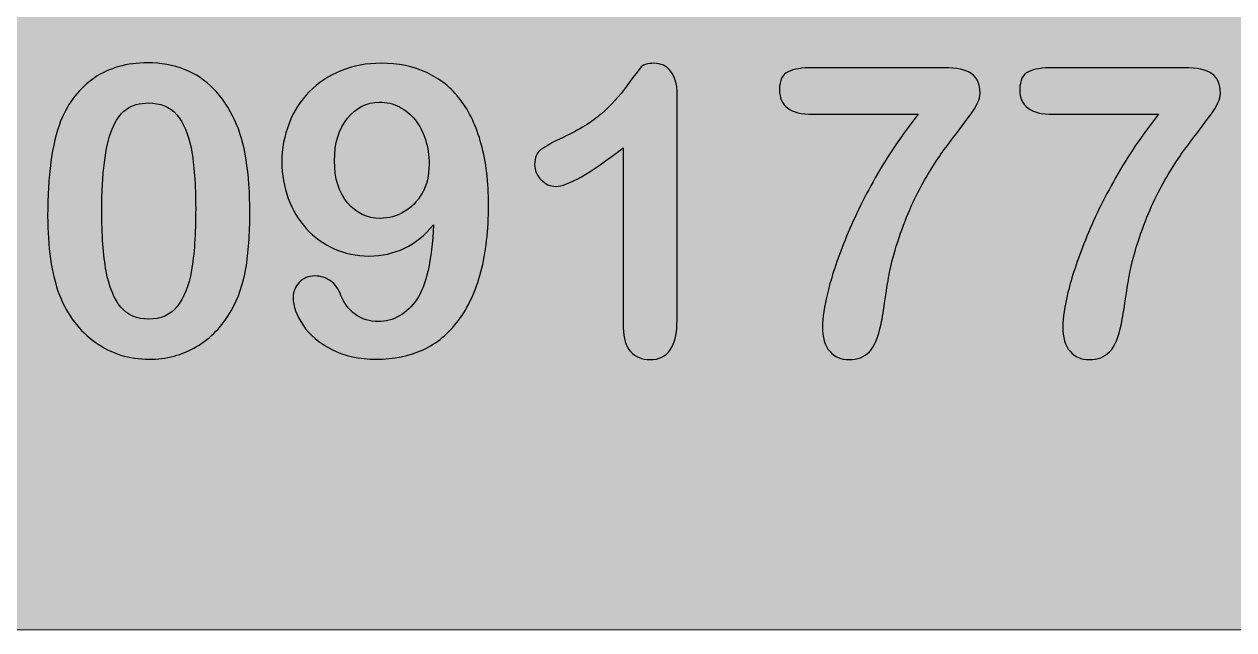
# Model space of a CAD drawing. Header units: millimetres. Extents: x -535.1 to -495.1, y 43.5 to 83.5.
# Drawn here: x -524.9 to -514.08, y 43.52 to 48.93 of the extents above; entities that cross this region are included whole.
import ezdxf

# ---------------------------------------------------------------- set-up
doc = ezdxf.new("R2010")
doc.units = ezdxf.units.MM
doc.header["$MEASUREMENT"] = 0
doc.layers.add('Layer 1', color=7, linetype='Continuous')

msp = doc.modelspace()

# ---------------------------------------------------------------- hatches: boundary and pattern name
at = {"layer": 'Layer 1', "true_color": 0xfff212}
h = msp.add_hatch(color=2, dxfattribs=at)
edge = h.paths.add_edge_path()
edge.add_spline(control_points=[(-498.146, 83.5186), (-498.146, 83.5186), (-531.9962, 83.5186), (-531.9962, 83.5186), (-533.6874, 83.5186), (-535.0711, 82.1349), (-535.0711, 80.4437), (-535.0711, 80.4437), (-535.0711, 46.5936), (-535.0711, 46.5936), (-535.0711, 44.9024), (-533.6874, 43.5187), (-531.9962, 43.5187), (-531.9962, 43.5187), (-498.146, 43.5187), (-498.146, 43.5187), (-496.4548, 43.5187), (-495.0711, 44.9024), (-495.0711, 46.5936), (-495.0711, 46.5936), (-495.0711, 80.4437), (-495.0711, 80.4437), (-495.0711, 82.1349), (-496.4548, 83.5186), (-498.146, 83.5186)], knot_values=[0, 0, 0, 0, 0.125, 0.125, 0.125, 0.25, 0.25, 0.25, 0.375, 0.375, 0.375, 0.5, 0.5, 0.5, 0.625, 0.625, 0.625, 0.75, 0.75, 0.75, 0.875, 0.875, 0.875, 1, 1, 1, 1], degree=3, periodic=1)
at = {"layer": 'Layer 1', "true_color": 0x201e1e}
h = msp.add_hatch(color=250, dxfattribs=at)
edge = h.paths.add_edge_path()
edge.add_spline(control_points=[(-522.8841, 47.2481), (-522.8841, 47.0544), (-522.8961, 46.8885), (-522.9196, 46.7498), (-522.9432, 46.6104), (-522.9866, 46.4844), (-523.0506, 46.3715), (-523.1308, 46.2328), (-523.234, 46.1254), (-523.3613, 46.05), (-523.4886, 45.9746), (-523.6304, 45.9371), (-523.786, 45.9371), (-523.9645, 45.9371), (-524.1256, 45.9878), (-524.2674, 46.0891), (-524.4091, 46.1905), (-524.516, 46.3305), (-524.5883, 46.509), (-524.6246, 46.6067), (-524.6511, 46.7154), (-524.6686, 46.8336), (-524.6855, 46.9519), (-524.6939, 47.0797), (-524.6939, 47.2179), (-524.6939, 47.3959), (-524.6842, 47.5557), (-524.6656, 47.6981), (-524.6468, 47.8411), (-524.6172, 47.9636), (-524.5775, 48.0661), (-524.5081, 48.2356), (-524.4067, 48.3648), (-524.2747, 48.4534), (-524.142, 48.5421), (-523.9838, 48.5868), (-523.7998, 48.5868), (-523.6786, 48.5868), (-523.5682, 48.5668), (-523.4693, 48.5276), (-523.3704, 48.4878), (-523.2835, 48.4305), (-523.2086, 48.3545), (-523.1338, 48.2785), (-523.0705, 48.1844), (-523.0186, 48.0728), (-522.9287, 47.8785), (-522.8841, 47.6035), (-522.8841, 47.2481)], knot_values=[0, 0, 0, 0, 0.0625, 0.0625, 0.0625, 0.125, 0.125, 0.125, 0.1875, 0.1875, 0.1875, 0.25, 0.25, 0.25, 0.3125, 0.3125, 0.3125, 0.375, 0.375, 0.375, 0.4375, 0.4375, 0.4375, 0.5, 0.5, 0.5, 0.5625, 0.5625, 0.5625, 0.625, 0.625, 0.625, 0.6875, 0.6875, 0.6875, 0.75, 0.75, 0.75, 0.8125, 0.8125, 0.8125, 0.875, 0.875, 0.875, 0.9375, 0.9375, 0.9375, 1, 1, 1, 1], degree=3, periodic=1)
h = msp.add_hatch(color=250, dxfattribs=at)
edge = h.paths.add_edge_path()
edge.add_spline(control_points=[(-521.2395, 47.1383), (-521.3173, 47.0459), (-521.4042, 46.9765), (-521.5001, 46.9301), (-521.596, 46.8837), (-521.7028, 46.8602), (-521.8193, 46.8602), (-521.9302, 46.8602), (-522.0334, 46.8818), (-522.1299, 46.9246), (-522.2258, 46.9676), (-522.3091, 47.0279), (-522.3791, 47.1051), (-522.4491, 47.1823), (-522.5034, 47.2722), (-522.5408, 47.3754), (-522.5788, 47.4785), (-522.5975, 47.5865), (-522.5975, 47.6993), (-522.5975, 47.8212), (-522.5764, 47.9358), (-522.5335, 48.045), (-522.4913, 48.1541), (-522.4303, 48.2483), (-522.352, 48.3285), (-522.2729, 48.4088), (-522.1788, 48.4709), (-522.0696, 48.5162), (-521.9605, 48.5609), (-521.8398, 48.5831), (-521.7083, 48.5831), (-521.5563, 48.5831), (-521.4205, 48.5554), (-521.3011, 48.4999), (-521.1822, 48.445), (-521.0821, 48.3642), (-521.0006, 48.2592), (-520.9192, 48.1536), (-520.857, 48.0208), (-520.813, 47.8604), (-520.7696, 47.7005), (-520.7478, 47.519), (-520.7478, 47.3168), (-520.7478, 47.0906), (-520.7707, 46.8915), (-520.8166, 46.7189), (-520.8631, 46.5464), (-520.9294, 46.4016), (-521.0175, 46.284), (-521.1055, 46.1669), (-521.2106, 46.08), (-521.333, 46.0228), (-521.4554, 45.9655), (-521.5948, 45.9371), (-521.7504, 45.9371), (-521.9037, 45.9371), (-522.037, 45.9661), (-522.1498, 46.0246), (-522.2633, 46.0825), (-522.3496, 46.1548), (-522.4081, 46.2412), (-522.4672, 46.3281), (-522.4968, 46.4113), (-522.4968, 46.4909), (-522.4968, 46.5404), (-522.4786, 46.5845), (-522.4418, 46.6236), (-522.4051, 46.6623), (-522.3585, 46.6815), (-522.3019, 46.6815), (-522.25, 46.6815), (-522.2036, 46.667), (-522.1625, 46.6381), (-522.1208, 46.6097), (-522.0902, 46.5663), (-522.0685, 46.5084), (-522.0425, 46.4378), (-521.9996, 46.3811), (-521.9393, 46.3383), (-521.8796, 46.2955), (-521.8114, 46.2737), (-521.736, 46.2737), (-521.6691, 46.2737), (-521.6051, 46.2907), (-521.5454, 46.3251), (-521.485, 46.3588), (-521.4337, 46.4077), (-521.3915, 46.4698), (-521.3065, 46.5959), (-521.2558, 46.8185), (-521.2395, 47.1383)], knot_values=[0, 0, 0, 0, 0.0333333, 0.0333333, 0.0333333, 0.0666667, 0.0666667, 0.0666667, 0.1, 0.1, 0.1, 0.1333333, 0.1333333, 0.1333333, 0.1666667, 0.1666667, 0.1666667, 0.2, 0.2, 0.2, 0.2333333, 0.2333333, 0.2333333, 0.2666667, 0.2666667, 0.2666667, 0.3, 0.3, 0.3, 0.3333333, 0.3333333, 0.3333333, 0.3666667, 0.3666667, 0.3666667, 0.4, 0.4, 0.4, 0.4333333, 0.4333333, 0.4333333, 0.4666667, 0.4666667, 0.4666667, 0.5, 0.5, 0.5, 0.5333333, 0.5333333, 0.5333333, 0.5666667, 0.5666667, 0.5666667, 0.6, 0.6, 0.6, 0.6333333, 0.6333333, 0.6333333, 0.6666667, 0.6666667, 0.6666667, 0.7, 0.7, 0.7, 0.7333333, 0.7333333, 0.7333333, 0.7666667, 0.7666667, 0.7666667, 0.8, 0.8, 0.8, 0.8333333, 0.8333333, 0.8333333, 0.8666667, 0.8666667, 0.8666667, 0.9, 0.9, 0.9, 0.9333333, 0.9333333, 0.9333333, 0.9666667, 0.9666667, 0.9666667, 1, 1, 1, 1], degree=3, periodic=1)
h = msp.add_hatch(color=250, dxfattribs=at)
edge = h.paths.add_edge_path()
edge.add_spline(control_points=[(-519.5418, 46.2194), (-519.5418, 46.2194), (-519.5418, 47.8266), (-519.5418, 47.8266), (-519.8411, 47.5974), (-520.0426, 47.4827), (-520.1464, 47.4827), (-520.1958, 47.4827), (-520.2399, 47.5027), (-520.2779, 47.5419), (-520.3164, 47.5811), (-520.3352, 47.627), (-520.3352, 47.6789), (-520.3352, 47.7391), (-520.3164, 47.7832), (-520.2791, 47.8116), (-520.241, 47.8392), (-520.1746, 47.8761), (-520.0794, 47.9207), (-519.9364, 47.9877), (-519.8224, 48.0583), (-519.7373, 48.1325), (-519.6516, 48.2066), (-519.5762, 48.2899), (-519.5099, 48.3816), (-519.4441, 48.474), (-519.4007, 48.53), (-519.3808, 48.5512), (-519.3609, 48.5723), (-519.3229, 48.5831), (-519.2674, 48.5831), (-519.2052, 48.5831), (-519.1545, 48.559), (-519.1172, 48.5107), (-519.0792, 48.4625), (-519.0604, 48.3962), (-519.0604, 48.3111), (-519.0604, 48.3111), (-519.0604, 46.2888), (-519.0604, 46.2888), (-519.0604, 46.0517), (-519.1412, 45.9335), (-519.303, 45.9335), (-519.3748, 45.9335), (-519.4327, 45.9576), (-519.4761, 46.0059), (-519.5201, 46.0541), (-519.5418, 46.1254), (-519.5418, 46.2194)], knot_values=[0, 0, 0, 0, 0.0625, 0.0625, 0.0625, 0.125, 0.125, 0.125, 0.1875, 0.1875, 0.1875, 0.25, 0.25, 0.25, 0.3125, 0.3125, 0.3125, 0.375, 0.375, 0.375, 0.4375, 0.4375, 0.4375, 0.5, 0.5, 0.5, 0.5625, 0.5625, 0.5625, 0.625, 0.625, 0.625, 0.6875, 0.6875, 0.6875, 0.75, 0.75, 0.75, 0.8125, 0.8125, 0.8125, 0.875, 0.875, 0.875, 0.9375, 0.9375, 0.9375, 1, 1, 1, 1], degree=3, periodic=1)
h = msp.add_hatch(color=250, dxfattribs=at)
edge = h.paths.add_edge_path()
edge.add_spline(control_points=[(-517.8484, 48.5433), (-517.8484, 48.5433), (-516.6708, 48.5433), (-516.6708, 48.5433), (-516.5574, 48.5433), (-516.4754, 48.5258), (-516.4247, 48.4902), (-516.374, 48.4552), (-516.3487, 48.3968), (-516.3487, 48.3153), (-516.3487, 48.2659), (-516.3783, 48.2007), (-516.4379, 48.1192), (-516.4976, 48.0378), (-516.5652, 47.9479), (-516.6413, 47.8495), (-516.7172, 47.7512), (-516.7956, 47.6294), (-516.8765, 47.4834), (-516.9573, 47.3374), (-517.0316, 47.1588), (-517.0986, 46.9476), (-517.1269, 46.8548), (-517.1468, 46.7775), (-517.1589, 46.7165), (-517.1704, 46.655), (-517.1836, 46.5754), (-517.1974, 46.4777), (-517.2119, 46.38), (-517.224, 46.3052), (-517.2349, 46.2532), (-517.2596, 46.1332), (-517.2946, 46.05), (-517.3398, 46.0035), (-517.3857, 45.957), (-517.446, 45.9335), (-517.5214, 45.9335), (-517.5933, 45.9335), (-517.6512, 45.9582), (-517.6946, 46.0083), (-517.7386, 46.0584), (-517.7604, 46.1325), (-517.7604, 46.2302), (-517.7604, 46.3057), (-517.744, 46.4083), (-517.7127, 46.5374), (-517.6807, 46.667), (-517.6288, 46.8222), (-517.557, 47.0031), (-517.4847, 47.1835), (-517.3947, 47.3693), (-517.2868, 47.5594), (-517.1794, 47.7494), (-517.0509, 47.9388), (-516.9024, 48.1271), (-516.9024, 48.1271), (-517.8484, 48.1271), (-517.8484, 48.1271), (-517.9479, 48.1271), (-518.0215, 48.1451), (-518.0705, 48.1814), (-518.1193, 48.217), (-518.144, 48.2736), (-518.144, 48.3503), (-518.144, 48.4317), (-518.1181, 48.4842), (-518.0662, 48.5077), (-518.0143, 48.5312), (-517.9419, 48.5433), (-517.8484, 48.5433)], knot_values=[0, 0, 0, 0, 0.0434783, 0.0434783, 0.0434783, 0.0869565, 0.0869565, 0.0869565, 0.1304348, 0.1304348, 0.1304348, 0.173913, 0.173913, 0.173913, 0.2173913, 0.2173913, 0.2173913, 0.2608696, 0.2608696, 0.2608696, 0.3043478, 0.3043478, 0.3043478, 0.3478261, 0.3478261, 0.3478261, 0.3913043, 0.3913043, 0.3913043, 0.4347826, 0.4347826, 0.4347826, 0.4782609, 0.4782609, 0.4782609, 0.5217391, 0.5217391, 0.5217391, 0.5652174, 0.5652174, 0.5652174, 0.6086957, 0.6086957, 0.6086957, 0.6521739, 0.6521739, 0.6521739, 0.6956522, 0.6956522, 0.6956522, 0.7391304, 0.7391304, 0.7391304, 0.7826087, 0.7826087, 0.7826087, 0.826087, 0.826087, 0.826087, 0.8695652, 0.8695652, 0.8695652, 0.9130435, 0.9130435, 0.9130435, 0.9565217, 0.9565217, 0.9565217, 1, 1, 1, 1], degree=3, periodic=1)
h = msp.add_hatch(color=250, dxfattribs=at)
edge = h.paths.add_edge_path()
edge.add_spline(control_points=[(-515.6977, 48.5433), (-515.6977, 48.5433), (-514.5201, 48.5433), (-514.5201, 48.5433), (-514.4066, 48.5433), (-514.3246, 48.5258), (-514.2739, 48.4902), (-514.2233, 48.4552), (-514.1979, 48.3968), (-514.1979, 48.3153), (-514.1979, 48.2659), (-514.2275, 48.2007), (-514.2871, 48.1192), (-514.347, 48.0378), (-514.4145, 47.9479), (-514.4905, 47.8495), (-514.5665, 47.7512), (-514.645, 47.6294), (-514.7258, 47.4834), (-514.8066, 47.3374), (-514.8808, 47.1588), (-514.9478, 46.9476), (-514.9762, 46.8548), (-514.9961, 46.7775), (-515.0081, 46.7165), (-515.0196, 46.655), (-515.0329, 46.5754), (-515.0467, 46.4777), (-515.0613, 46.38), (-515.0733, 46.3052), (-515.0842, 46.2532), (-515.1088, 46.1332), (-515.1438, 46.05), (-515.1891, 46.0035), (-515.235, 45.957), (-515.2953, 45.9335), (-515.3707, 45.9335), (-515.4425, 45.9335), (-515.5004, 45.9582), (-515.5439, 46.0083), (-515.5879, 46.0584), (-515.6096, 46.1325), (-515.6096, 46.2302), (-515.6096, 46.3057), (-515.5934, 46.4083), (-515.562, 46.5374), (-515.53, 46.667), (-515.4781, 46.8222), (-515.4063, 47.0031), (-515.334, 47.1835), (-515.244, 47.3693), (-515.136, 47.5594), (-515.0287, 47.7494), (-514.9002, 47.9388), (-514.7517, 48.1271), (-514.7517, 48.1271), (-515.6977, 48.1271), (-515.6977, 48.1271), (-515.7972, 48.1271), (-515.8708, 48.1451), (-515.9197, 48.1814), (-515.9685, 48.217), (-515.9933, 48.2736), (-515.9933, 48.3503), (-515.9933, 48.4317), (-515.9674, 48.4842), (-515.9155, 48.5077), (-515.8635, 48.5312), (-515.7912, 48.5433), (-515.6977, 48.5433)], knot_values=[0, 0, 0, 0, 0.0434783, 0.0434783, 0.0434783, 0.0869565, 0.0869565, 0.0869565, 0.1304348, 0.1304348, 0.1304348, 0.173913, 0.173913, 0.173913, 0.2173913, 0.2173913, 0.2173913, 0.2608696, 0.2608696, 0.2608696, 0.3043478, 0.3043478, 0.3043478, 0.3478261, 0.3478261, 0.3478261, 0.3913043, 0.3913043, 0.3913043, 0.4347826, 0.4347826, 0.4347826, 0.4782609, 0.4782609, 0.4782609, 0.5217391, 0.5217391, 0.5217391, 0.5652174, 0.5652174, 0.5652174, 0.6086957, 0.6086957, 0.6086957, 0.6521739, 0.6521739, 0.6521739, 0.6956522, 0.6956522, 0.6956522, 0.7391304, 0.7391304, 0.7391304, 0.7826087, 0.7826087, 0.7826087, 0.826087, 0.826087, 0.826087, 0.8695652, 0.8695652, 0.8695652, 0.9130435, 0.9130435, 0.9130435, 0.9565217, 0.9565217, 0.9565217, 1, 1, 1, 1], degree=3, periodic=1)
h = msp.add_hatch(color=250, dxfattribs=at)
edge = h.paths.add_edge_path()
edge.add_spline(control_points=[(-523.3691, 47.283), (-523.3691, 47.4984), (-523.3819, 47.6752), (-523.4078, 47.8122), (-523.4337, 47.9496), (-523.4776, 48.0534), (-523.5386, 48.1234), (-523.6002, 48.1934), (-523.6853, 48.2284), (-523.7931, 48.2284), (-523.9489, 48.2284), (-524.0569, 48.15), (-524.1177, 47.9931), (-524.1787, 47.8369), (-524.2089, 47.5955), (-524.2089, 47.2692), (-524.2089, 47.0478), (-524.1963, 46.8662), (-524.1703, 46.725), (-524.1444, 46.5832), (-524.1003, 46.4764), (-524.0393, 46.404), (-523.9778, 46.3317), (-523.8946, 46.2955), (-523.7896, 46.2955), (-523.6816, 46.2955), (-523.5965, 46.3329), (-523.5351, 46.4083), (-523.4741, 46.4837), (-523.4312, 46.5917), (-523.4065, 46.7316), (-523.3819, 46.8722), (-523.3691, 47.0556), (-523.3691, 47.283)], knot_values=[0, 0, 0, 0, 0.0909091, 0.0909091, 0.0909091, 0.1818182, 0.1818182, 0.1818182, 0.2727273, 0.2727273, 0.2727273, 0.3636364, 0.3636364, 0.3636364, 0.4545455, 0.4545455, 0.4545455, 0.5454545, 0.5454545, 0.5454545, 0.6363636, 0.6363636, 0.6363636, 0.7272727, 0.7272727, 0.7272727, 0.8181818, 0.8181818, 0.8181818, 0.9090909, 0.9090909, 0.9090909, 1, 1, 1, 1], degree=3, periodic=1)
h = msp.add_hatch(color=250, dxfattribs=at)
edge = h.paths.add_edge_path()
edge.add_spline(control_points=[(-521.2799, 47.6794), (-521.2799, 47.7591), (-521.2907, 47.8332), (-521.3125, 47.9008), (-521.3342, 47.9684), (-521.365, 48.0269), (-521.4048, 48.0763), (-521.444, 48.1259), (-521.4911, 48.1651), (-521.546, 48.1934), (-521.6009, 48.2218), (-521.6606, 48.2356), (-521.7257, 48.2356), (-521.8373, 48.2356), (-521.9327, 48.1874), (-522.0105, 48.0915), (-522.0884, 47.9955), (-522.1269, 47.8688), (-522.1269, 47.7109), (-522.1269, 47.5546), (-522.0884, 47.4297), (-522.0105, 47.3361), (-521.9327, 47.2432), (-521.8338, 47.1967), (-521.7149, 47.1967), (-521.6419, 47.1967), (-521.5719, 47.2161), (-521.5055, 47.2541), (-521.4386, 47.2927), (-521.3843, 47.3482), (-521.3426, 47.4212), (-521.3011, 47.4942), (-521.2799, 47.5805), (-521.2799, 47.6794)], knot_values=[0, 0, 0, 0, 0.0909091, 0.0909091, 0.0909091, 0.1818182, 0.1818182, 0.1818182, 0.2727273, 0.2727273, 0.2727273, 0.3636364, 0.3636364, 0.3636364, 0.4545455, 0.4545455, 0.4545455, 0.5454545, 0.5454545, 0.5454545, 0.6363636, 0.6363636, 0.6363636, 0.7272727, 0.7272727, 0.7272727, 0.8181818, 0.8181818, 0.8181818, 0.9090909, 0.9090909, 0.9090909, 1, 1, 1, 1], degree=3, periodic=1)

# ---------------------------------------------------------------- linework, layer by layer
at = {"layer": 'Layer 1', "color": 250, "lineweight": 9}
msp.add_open_spline([(-498.146, 83.5186), (-498.146, 83.5186), (-531.9962, 83.5186), (-531.9962, 83.5186), (-533.6874, 83.5186), (-535.0711, 82.1349), (-535.0711, 80.4437), (-535.0711, 80.4437), (-535.0711, 46.5936), (-535.0711, 46.5936), (-535.0711, 44.9024), (-533.6874, 43.5187), (-531.9962, 43.5187), (-531.9962, 43.5187), (-498.146, 43.5187), (-498.146, 43.5187), (-496.4548, 43.5187), (-495.0711, 44.9024), (-495.0711, 46.5936), (-495.0711, 46.5936), (-495.0711, 80.4437), (-495.0711, 80.4437), (-495.0711, 82.1349), (-496.4548, 83.5186), (-498.146, 83.5186)], degree=3, knots=[0, 0, 0, 0, 0.125, 0.125, 0.125, 0.25, 0.25, 0.25, 0.375, 0.375, 0.375, 0.5, 0.5, 0.5, 0.625, 0.625, 0.625, 0.75, 0.75, 0.75, 0.875, 0.875, 0.875, 1, 1, 1, 1], dxfattribs=at)
at = {"layer": 'Layer 1', "color": 250}
for points, knots in [([(-522.8841, 47.2481), (-522.8841, 47.0544), (-522.8961, 46.8885), (-522.9196, 46.7498), (-522.9432, 46.6104), (-522.9866, 46.4844), (-523.0506, 46.3715), (-523.1308, 46.2328), (-523.234, 46.1254), (-523.3613, 46.05), (-523.4886, 45.9746), (-523.6304, 45.9371), (-523.786, 45.9371), (-523.9645, 45.9371), (-524.1256, 45.9878), (-524.2674, 46.0891), (-524.4091, 46.1905), (-524.516, 46.3305), (-524.5883, 46.509), (-524.6246, 46.6067), (-524.6511, 46.7154), (-524.6686, 46.8336), (-524.6855, 46.9519), (-524.6939, 47.0797), (-524.6939, 47.2179), (-524.6939, 47.3959), (-524.6842, 47.5557), (-524.6656, 47.6981), (-524.6468, 47.8411), (-524.6172, 47.9636), (-524.5775, 48.0661), (-524.5081, 48.2356), (-524.4067, 48.3648), (-524.2747, 48.4534), (-524.142, 48.5421), (-523.9838, 48.5868), (-523.7998, 48.5868), (-523.6786, 48.5868), (-523.5682, 48.5668), (-523.4693, 48.5276), (-523.3704, 48.4878), (-523.2835, 48.4305), (-523.2086, 48.3545), (-523.1338, 48.2785), (-523.0705, 48.1844), (-523.0186, 48.0728), (-522.9287, 47.8785), (-522.8841, 47.6035), (-522.8841, 47.2481)], [0, 0, 0, 0, 0.0625, 0.0625, 0.0625, 0.125, 0.125, 0.125, 0.1875, 0.1875, 0.1875, 0.25, 0.25, 0.25, 0.3125, 0.3125, 0.3125, 0.375, 0.375, 0.375, 0.4375, 0.4375, 0.4375, 0.5, 0.5, 0.5, 0.5625, 0.5625, 0.5625, 0.625, 0.625, 0.625, 0.6875, 0.6875, 0.6875, 0.75, 0.75, 0.75, 0.8125, 0.8125, 0.8125, 0.875, 0.875, 0.875, 0.9375, 0.9375, 0.9375, 1, 1, 1, 1]), ([(-521.2395, 47.1383), (-521.3173, 47.0459), (-521.4042, 46.9765), (-521.5001, 46.9301), (-521.596, 46.8837), (-521.7028, 46.8602), (-521.8193, 46.8602), (-521.9302, 46.8602), (-522.0334, 46.8818), (-522.1299, 46.9246), (-522.2258, 46.9676), (-522.3091, 47.0279), (-522.3791, 47.1051), (-522.4491, 47.1823), (-522.5034, 47.2722), (-522.5408, 47.3754), (-522.5788, 47.4785), (-522.5975, 47.5865), (-522.5975, 47.6993), (-522.5975, 47.8212), (-522.5764, 47.9358), (-522.5335, 48.045), (-522.4913, 48.1541), (-522.4303, 48.2483), (-522.352, 48.3285), (-522.2729, 48.4088), (-522.1788, 48.4709), (-522.0696, 48.5162), (-521.9605, 48.5609), (-521.8398, 48.5831), (-521.7083, 48.5831), (-521.5563, 48.5831), (-521.4205, 48.5554), (-521.3011, 48.4999), (-521.1822, 48.445), (-521.0821, 48.3642), (-521.0006, 48.2592), (-520.9192, 48.1536), (-520.857, 48.0208), (-520.813, 47.8604), (-520.7696, 47.7005), (-520.7478, 47.519), (-520.7478, 47.3168), (-520.7478, 47.0906), (-520.7707, 46.8915), (-520.8166, 46.7189), (-520.8631, 46.5464), (-520.9294, 46.4016), (-521.0175, 46.284), (-521.1055, 46.1669), (-521.2106, 46.08), (-521.333, 46.0228), (-521.4554, 45.9655), (-521.5948, 45.9371), (-521.7504, 45.9371), (-521.9037, 45.9371), (-522.037, 45.9661), (-522.1498, 46.0246), (-522.2633, 46.0825), (-522.3496, 46.1548), (-522.4081, 46.2412), (-522.4672, 46.3281), (-522.4968, 46.4113), (-522.4968, 46.4909), (-522.4968, 46.5404), (-522.4786, 46.5845), (-522.4418, 46.6236), (-522.4051, 46.6623), (-522.3585, 46.6815), (-522.3019, 46.6815), (-522.25, 46.6815), (-522.2036, 46.667), (-522.1625, 46.6381), (-522.1208, 46.6097), (-522.0902, 46.5663), (-522.0685, 46.5084), (-522.0425, 46.4378), (-521.9996, 46.3811), (-521.9393, 46.3383), (-521.8796, 46.2955), (-521.8114, 46.2737), (-521.736, 46.2737), (-521.6691, 46.2737), (-521.6051, 46.2907), (-521.5454, 46.3251), (-521.485, 46.3588), (-521.4337, 46.4077), (-521.3915, 46.4698), (-521.3065, 46.5959), (-521.2558, 46.8185), (-521.2395, 47.1383)], [0, 0, 0, 0, 0.0333333, 0.0333333, 0.0333333, 0.0666667, 0.0666667, 0.0666667, 0.1, 0.1, 0.1, 0.1333333, 0.1333333, 0.1333333, 0.1666667, 0.1666667, 0.1666667, 0.2, 0.2, 0.2, 0.2333333, 0.2333333, 0.2333333, 0.2666667, 0.2666667, 0.2666667, 0.3, 0.3, 0.3, 0.3333333, 0.3333333, 0.3333333, 0.3666667, 0.3666667, 0.3666667, 0.4, 0.4, 0.4, 0.4333333, 0.4333333, 0.4333333, 0.4666667, 0.4666667, 0.4666667, 0.5, 0.5, 0.5, 0.5333333, 0.5333333, 0.5333333, 0.5666667, 0.5666667, 0.5666667, 0.6, 0.6, 0.6, 0.6333333, 0.6333333, 0.6333333, 0.6666667, 0.6666667, 0.6666667, 0.7, 0.7, 0.7, 0.7333333, 0.7333333, 0.7333333, 0.7666667, 0.7666667, 0.7666667, 0.8, 0.8, 0.8, 0.8333333, 0.8333333, 0.8333333, 0.8666667, 0.8666667, 0.8666667, 0.9, 0.9, 0.9, 0.9333333, 0.9333333, 0.9333333, 0.9666667, 0.9666667, 0.9666667, 1, 1, 1, 1]), ([(-519.5418, 46.2194), (-519.5418, 46.2194), (-519.5418, 47.8266), (-519.5418, 47.8266), (-519.8411, 47.5974), (-520.0426, 47.4827), (-520.1464, 47.4827), (-520.1958, 47.4827), (-520.2399, 47.5027), (-520.2779, 47.5419), (-520.3164, 47.5811), (-520.3352, 47.627), (-520.3352, 47.6789), (-520.3352, 47.7391), (-520.3164, 47.7832), (-520.2791, 47.8116), (-520.241, 47.8392), (-520.1746, 47.8761), (-520.0794, 47.9207), (-519.9364, 47.9877), (-519.8224, 48.0583), (-519.7373, 48.1325), (-519.6516, 48.2066), (-519.5762, 48.2899), (-519.5099, 48.3816), (-519.4441, 48.474), (-519.4007, 48.53), (-519.3808, 48.5512), (-519.3609, 48.5723), (-519.3229, 48.5831), (-519.2674, 48.5831), (-519.2052, 48.5831), (-519.1545, 48.559), (-519.1172, 48.5107), (-519.0792, 48.4625), (-519.0604, 48.3962), (-519.0604, 48.3111), (-519.0604, 48.3111), (-519.0604, 46.2888), (-519.0604, 46.2888), (-519.0604, 46.0517), (-519.1412, 45.9335), (-519.303, 45.9335), (-519.3748, 45.9335), (-519.4327, 45.9576), (-519.4761, 46.0059), (-519.5201, 46.0541), (-519.5418, 46.1254), (-519.5418, 46.2194)], [0, 0, 0, 0, 0.0625, 0.0625, 0.0625, 0.125, 0.125, 0.125, 0.1875, 0.1875, 0.1875, 0.25, 0.25, 0.25, 0.3125, 0.3125, 0.3125, 0.375, 0.375, 0.375, 0.4375, 0.4375, 0.4375, 0.5, 0.5, 0.5, 0.5625, 0.5625, 0.5625, 0.625, 0.625, 0.625, 0.6875, 0.6875, 0.6875, 0.75, 0.75, 0.75, 0.8125, 0.8125, 0.8125, 0.875, 0.875, 0.875, 0.9375, 0.9375, 0.9375, 1, 1, 1, 1]), ([(-517.8484, 48.5433), (-517.8484, 48.5433), (-516.6708, 48.5433), (-516.6708, 48.5433), (-516.5574, 48.5433), (-516.4754, 48.5258), (-516.4247, 48.4902), (-516.374, 48.4552), (-516.3487, 48.3968), (-516.3487, 48.3153), (-516.3487, 48.2659), (-516.3783, 48.2007), (-516.4379, 48.1192), (-516.4976, 48.0378), (-516.5652, 47.9479), (-516.6413, 47.8495), (-516.7172, 47.7512), (-516.7956, 47.6294), (-516.8765, 47.4834), (-516.9573, 47.3374), (-517.0316, 47.1588), (-517.0986, 46.9476), (-517.1269, 46.8548), (-517.1468, 46.7775), (-517.1589, 46.7165), (-517.1704, 46.655), (-517.1836, 46.5754), (-517.1974, 46.4777), (-517.2119, 46.38), (-517.224, 46.3052), (-517.2349, 46.2532), (-517.2596, 46.1332), (-517.2946, 46.05), (-517.3398, 46.0035), (-517.3857, 45.957), (-517.446, 45.9335), (-517.5214, 45.9335), (-517.5933, 45.9335), (-517.6512, 45.9582), (-517.6946, 46.0083), (-517.7386, 46.0584), (-517.7604, 46.1325), (-517.7604, 46.2302), (-517.7604, 46.3057), (-517.744, 46.4083), (-517.7127, 46.5374), (-517.6807, 46.667), (-517.6288, 46.8222), (-517.557, 47.0031), (-517.4847, 47.1835), (-517.3947, 47.3693), (-517.2868, 47.5594), (-517.1794, 47.7494), (-517.0509, 47.9388), (-516.9024, 48.1271), (-516.9024, 48.1271), (-517.8484, 48.1271), (-517.8484, 48.1271), (-517.9479, 48.1271), (-518.0215, 48.1451), (-518.0705, 48.1814), (-518.1193, 48.217), (-518.144, 48.2736), (-518.144, 48.3503), (-518.144, 48.4317), (-518.1181, 48.4842), (-518.0662, 48.5077), (-518.0143, 48.5312), (-517.9419, 48.5433), (-517.8484, 48.5433)], [0, 0, 0, 0, 0.0434783, 0.0434783, 0.0434783, 0.0869565, 0.0869565, 0.0869565, 0.1304348, 0.1304348, 0.1304348, 0.173913, 0.173913, 0.173913, 0.2173913, 0.2173913, 0.2173913, 0.2608696, 0.2608696, 0.2608696, 0.3043478, 0.3043478, 0.3043478, 0.3478261, 0.3478261, 0.3478261, 0.3913043, 0.3913043, 0.3913043, 0.4347826, 0.4347826, 0.4347826, 0.4782609, 0.4782609, 0.4782609, 0.5217391, 0.5217391, 0.5217391, 0.5652174, 0.5652174, 0.5652174, 0.6086957, 0.6086957, 0.6086957, 0.6521739, 0.6521739, 0.6521739, 0.6956522, 0.6956522, 0.6956522, 0.7391304, 0.7391304, 0.7391304, 0.7826087, 0.7826087, 0.7826087, 0.826087, 0.826087, 0.826087, 0.8695652, 0.8695652, 0.8695652, 0.9130435, 0.9130435, 0.9130435, 0.9565217, 0.9565217, 0.9565217, 1, 1, 1, 1]), ([(-515.6977, 48.5433), (-515.6977, 48.5433), (-514.5201, 48.5433), (-514.5201, 48.5433), (-514.4066, 48.5433), (-514.3246, 48.5258), (-514.2739, 48.4902), (-514.2233, 48.4552), (-514.1979, 48.3968), (-514.1979, 48.3153), (-514.1979, 48.2659), (-514.2275, 48.2007), (-514.2871, 48.1192), (-514.347, 48.0378), (-514.4145, 47.9479), (-514.4905, 47.8495), (-514.5665, 47.7512), (-514.645, 47.6294), (-514.7258, 47.4834), (-514.8066, 47.3374), (-514.8808, 47.1588), (-514.9478, 46.9476), (-514.9762, 46.8548), (-514.9961, 46.7775), (-515.0081, 46.7165), (-515.0196, 46.655), (-515.0329, 46.5754), (-515.0467, 46.4777), (-515.0613, 46.38), (-515.0733, 46.3052), (-515.0842, 46.2532), (-515.1088, 46.1332), (-515.1438, 46.05), (-515.1891, 46.0035), (-515.235, 45.957), (-515.2953, 45.9335), (-515.3707, 45.9335), (-515.4425, 45.9335), (-515.5004, 45.9582), (-515.5439, 46.0083), (-515.5879, 46.0584), (-515.6096, 46.1325), (-515.6096, 46.2302), (-515.6096, 46.3057), (-515.5934, 46.4083), (-515.562, 46.5374), (-515.53, 46.667), (-515.4781, 46.8222), (-515.4063, 47.0031), (-515.334, 47.1835), (-515.244, 47.3693), (-515.136, 47.5594), (-515.0287, 47.7494), (-514.9002, 47.9388), (-514.7517, 48.1271), (-514.7517, 48.1271), (-515.6977, 48.1271), (-515.6977, 48.1271), (-515.7972, 48.1271), (-515.8708, 48.1451), (-515.9197, 48.1814), (-515.9685, 48.217), (-515.9933, 48.2736), (-515.9933, 48.3503), (-515.9933, 48.4317), (-515.9674, 48.4842), (-515.9155, 48.5077), (-515.8635, 48.5312), (-515.7912, 48.5433), (-515.6977, 48.5433)], [0, 0, 0, 0, 0.0434783, 0.0434783, 0.0434783, 0.0869565, 0.0869565, 0.0869565, 0.1304348, 0.1304348, 0.1304348, 0.173913, 0.173913, 0.173913, 0.2173913, 0.2173913, 0.2173913, 0.2608696, 0.2608696, 0.2608696, 0.3043478, 0.3043478, 0.3043478, 0.3478261, 0.3478261, 0.3478261, 0.3913043, 0.3913043, 0.3913043, 0.4347826, 0.4347826, 0.4347826, 0.4782609, 0.4782609, 0.4782609, 0.5217391, 0.5217391, 0.5217391, 0.5652174, 0.5652174, 0.5652174, 0.6086957, 0.6086957, 0.6086957, 0.6521739, 0.6521739, 0.6521739, 0.6956522, 0.6956522, 0.6956522, 0.7391304, 0.7391304, 0.7391304, 0.7826087, 0.7826087, 0.7826087, 0.826087, 0.826087, 0.826087, 0.8695652, 0.8695652, 0.8695652, 0.9130435, 0.9130435, 0.9130435, 0.9565217, 0.9565217, 0.9565217, 1, 1, 1, 1]), ([(-523.3691, 47.283), (-523.3691, 47.4984), (-523.3819, 47.6752), (-523.4078, 47.8122), (-523.4337, 47.9496), (-523.4776, 48.0534), (-523.5386, 48.1234), (-523.6002, 48.1934), (-523.6853, 48.2284), (-523.7931, 48.2284), (-523.9489, 48.2284), (-524.0569, 48.15), (-524.1177, 47.9931), (-524.1787, 47.8369), (-524.2089, 47.5955), (-524.2089, 47.2692), (-524.2089, 47.0478), (-524.1963, 46.8662), (-524.1703, 46.725), (-524.1444, 46.5832), (-524.1003, 46.4764), (-524.0393, 46.404), (-523.9778, 46.3317), (-523.8946, 46.2955), (-523.7896, 46.2955), (-523.6816, 46.2955), (-523.5965, 46.3329), (-523.5351, 46.4083), (-523.4741, 46.4837), (-523.4312, 46.5917), (-523.4065, 46.7316), (-523.3819, 46.8722), (-523.3691, 47.0556), (-523.3691, 47.283)], [0, 0, 0, 0, 0.0909091, 0.0909091, 0.0909091, 0.1818182, 0.1818182, 0.1818182, 0.2727273, 0.2727273, 0.2727273, 0.3636364, 0.3636364, 0.3636364, 0.4545455, 0.4545455, 0.4545455, 0.5454545, 0.5454545, 0.5454545, 0.6363636, 0.6363636, 0.6363636, 0.7272727, 0.7272727, 0.7272727, 0.8181818, 0.8181818, 0.8181818, 0.9090909, 0.9090909, 0.9090909, 1, 1, 1, 1]), ([(-521.2799, 47.6794), (-521.2799, 47.7591), (-521.2907, 47.8332), (-521.3125, 47.9008), (-521.3342, 47.9684), (-521.365, 48.0269), (-521.4048, 48.0763), (-521.444, 48.1259), (-521.4911, 48.1651), (-521.546, 48.1934), (-521.6009, 48.2218), (-521.6606, 48.2356), (-521.7257, 48.2356), (-521.8373, 48.2356), (-521.9327, 48.1874), (-522.0105, 48.0915), (-522.0884, 47.9955), (-522.1269, 47.8688), (-522.1269, 47.7109), (-522.1269, 47.5546), (-522.0884, 47.4297), (-522.0105, 47.3361), (-521.9327, 47.2432), (-521.8338, 47.1967), (-521.7149, 47.1967), (-521.6419, 47.1967), (-521.5719, 47.2161), (-521.5055, 47.2541), (-521.4386, 47.2927), (-521.3843, 47.3482), (-521.3426, 47.4212), (-521.3011, 47.4942), (-521.2799, 47.5805), (-521.2799, 47.6794)], [0, 0, 0, 0, 0.0909091, 0.0909091, 0.0909091, 0.1818182, 0.1818182, 0.1818182, 0.2727273, 0.2727273, 0.2727273, 0.3636364, 0.3636364, 0.3636364, 0.4545455, 0.4545455, 0.4545455, 0.5454545, 0.5454545, 0.5454545, 0.6363636, 0.6363636, 0.6363636, 0.7272727, 0.7272727, 0.7272727, 0.8181818, 0.8181818, 0.8181818, 0.9090909, 0.9090909, 0.9090909, 1, 1, 1, 1])]:
    msp.add_open_spline(points, degree=3, knots=knots, dxfattribs=at)

doc.saveas('drawing.dxf')
